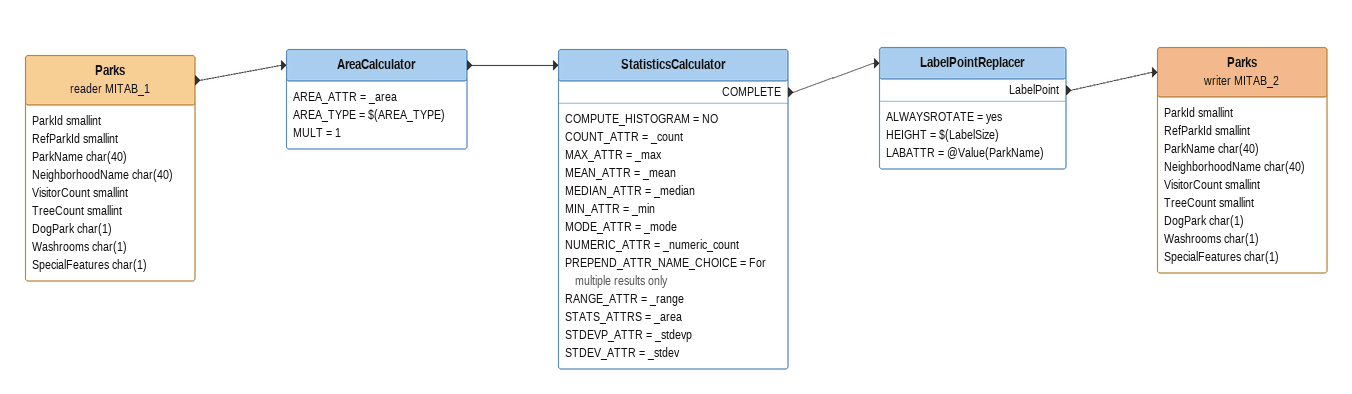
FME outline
Parks (reader MITAB_1)
    attributes: ParkId smallint, RefParkId smallint, ParkName char(40), NeighborhoodName char(40), VisitorCount smallint, TreeCount smallint, DogPark char(1), Washrooms char(1), SpecialFeatures char(1)
    -> AreaCalculator
AreaCalculator
    AREA_ATTR = _area
    AREA_TYPE = $(AREA_TYPE)
    MULT = 1
    -> StatisticsCalculator
StatisticsCalculator
    COMPUTE_HISTOGRAM = NO
    COUNT_ATTR = _count
    MAX_ATTR = _max
    MEAN_ATTR = _mean
    MEDIAN_ATTR = _median
    MIN_ATTR = _min
    MODE_ATTR = _mode
    NUMERIC_ATTR = _numeric_count
    PREPEND_ATTR_NAME_CHOICE = For multiple results only
    RANGE_ATTR = _range
    STATS_ATTRS = _area
    STDEVP_ATTR = _stdevp
    STDEV_ATTR = _stdev
    COMPLETE -> LabelPointReplacer
LabelPointReplacer
    ALWAYSROTATE = yes
    HEIGHT = $(LabelSize)
    LABATTR = @Value(ParkName)
    LabelPoint -> Parks (writer MITAB_2)
Parks (writer MITAB_2)
    attributes: ParkId smallint, RefParkId smallint, ParkName char(40), NeighborhoodName char(40), VisitorCount smallint, TreeCount smallint, DogPark char(1), Washrooms char(1), SpecialFeatures char(1)
